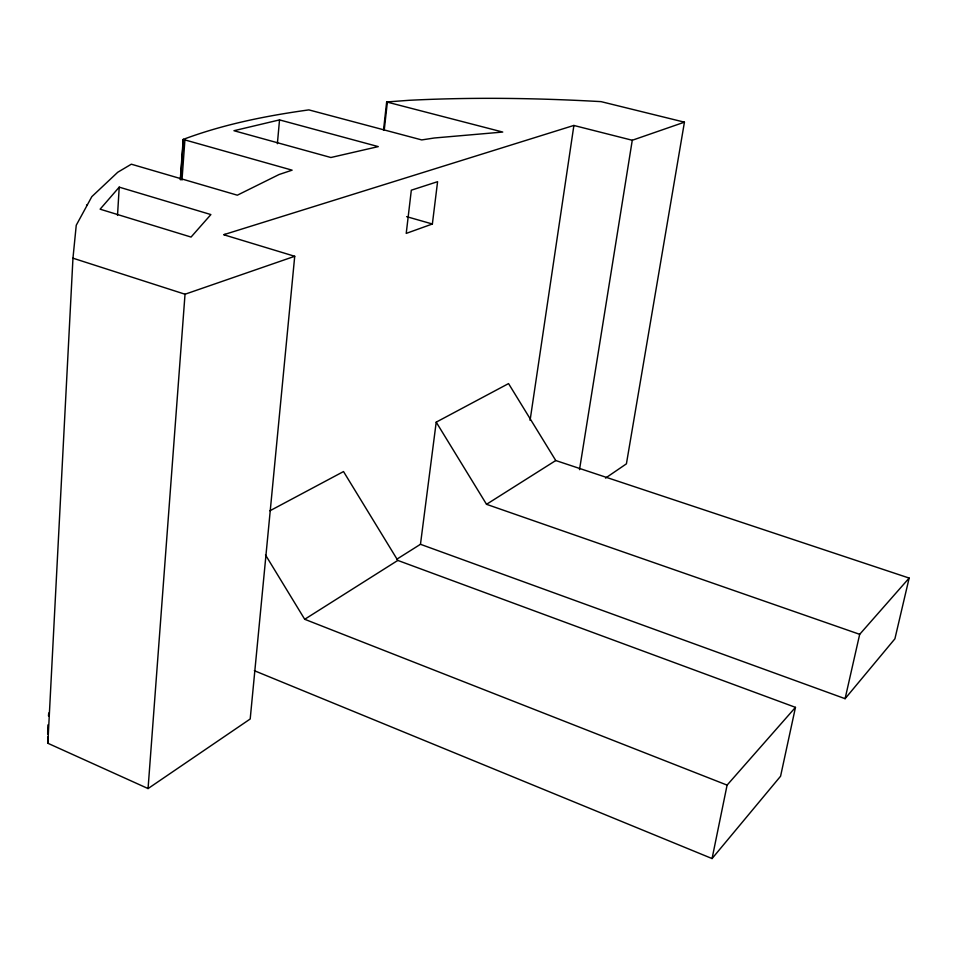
<?xml version="1.0" encoding="UTF-8"?>
<svg xmlns="http://www.w3.org/2000/svg" width="957" height="957" viewBox="0 0 957 957"><rect width="100%" height="100%" fill="white"/><g stroke="black" fill="none" stroke-linecap="round" stroke-linejoin="round"><path stroke-width="1.44" d="M605.518 478.093L626.416 463.834L684.434 122.173L632.266 140.26L573.817 125.451L223.651 234.716L294.72 256.285L250.196 718.994L148.06 788.568L47.85 743.266L72.959 258.187L76.249 225.242L91.824 196.64L117.747 172.248L131.336 164.197L237.336 195.192L279.097 174.509L292.112 170.167L183.182 139.423L180.287 179.593M117.52 215.421L119.218 187.141L210.887 214.571L191.053 237.061L100.114 209.188L119.218 187.141M180.514 179.653L183.421 139.495M181.986 180.083L184.904 139.913M148.06 788.568L185.024 294.23L294.72 256.285M277.374 143.717L279.528 119.9L378.266 146.612L330.883 157.51L233.951 130.714L279.528 119.9M383.518 130.116L386.652 101.968L409.082 100.306A896.446 265.95 11.9 0 1 601.044 101.633L684.434 122.173M384.212 130.308L387.358 102.148M432.373 223.998L437.588 181.686L411.319 190.192L406.223 233.4L432.373 223.998L406.641 216.653M420.47 544.294L436.213 422.145L508.55 383.59L555.766 460.532L909.15 578.064L894.903 638.821L845.091 698.682L420.47 544.294L396.677 559.295M530.082 420.35L573.889 125.475M579.511 469.648L632.266 140.26M254.335 670.69L712.068 858.561L727.093 785.111L795.47 707.355L397.801 560.419L343.515 471.562L269.922 510.787M795.47 707.355L780.577 776.223L712.068 858.561M845.091 698.682L859.685 634.324L909.15 578.064M224.488 234.979L224.991 234.309M265.496 554.94L304.709 619.287L397.801 560.419M436.213 422.145L486.527 504.315L555.766 460.532M183.182 139.423C223.531 124.29 266.237 115.785 308.86 109.888L421.726 139.925L434.346 137.987L502.748 132.054L386.652 101.968M86.501 205.013L87.159 205.217M72.959 258.187L185.024 294.23M486.527 504.315L859.685 634.324M304.709 619.287L727.093 785.111M47.85 743.266A806.356 412.419 15.2 0 1 47.706 737.093M47.694 734.031A806.356 412.419 15.2 0 1 47.898 724.916M48.472 715.944A806.356 412.419 15.2 0 1 48.735 712.989"/></g></svg>
